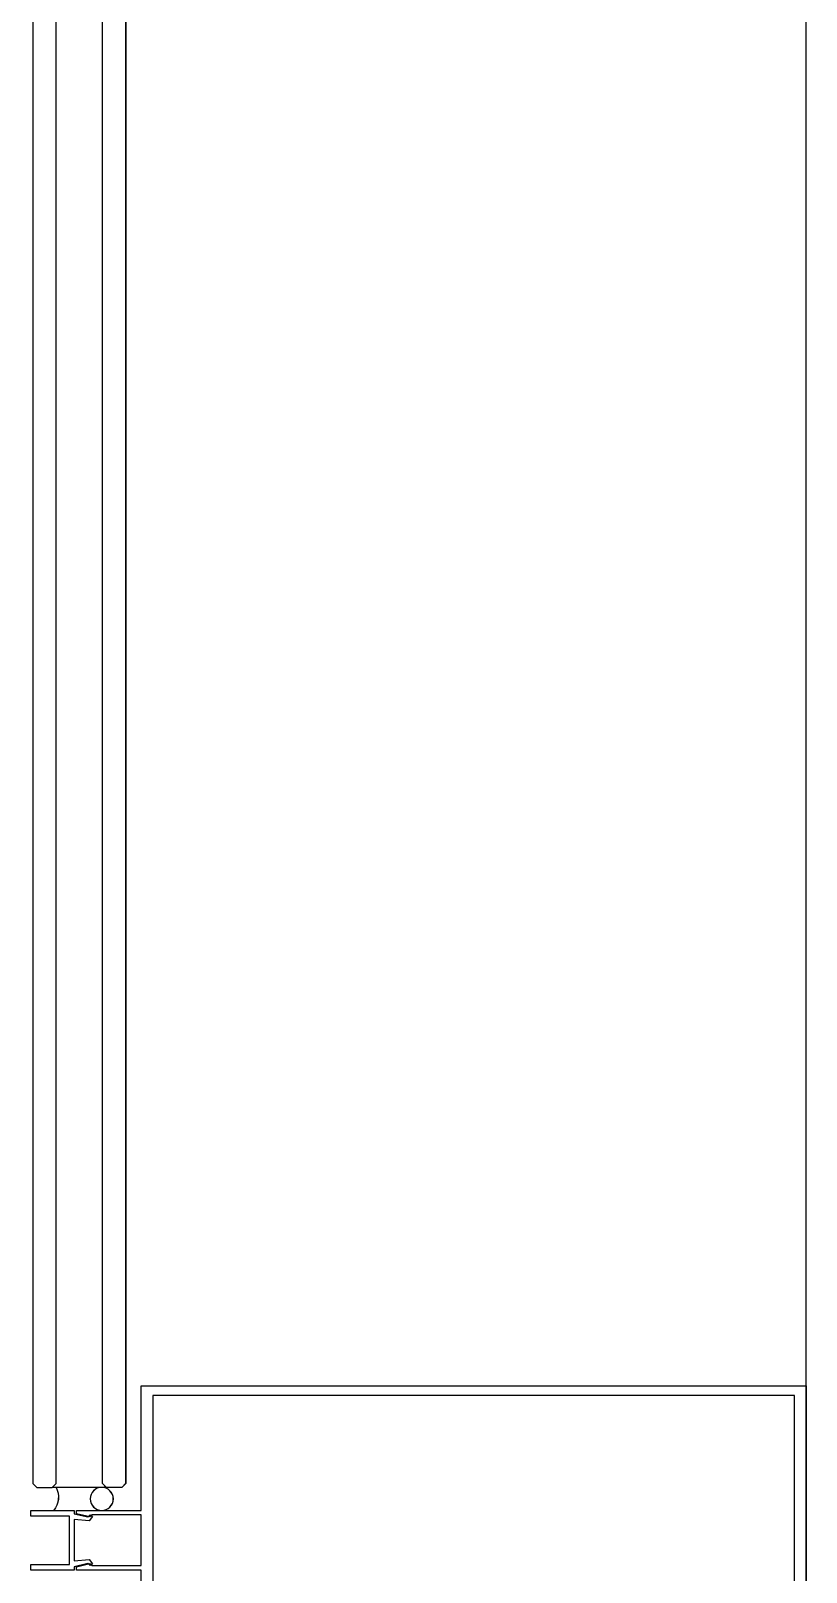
# Model space of a CAD drawing. Extents: x 1980812 to 2578970, y -669191 to 284498.
# Drawn here: x 2539437.8 to 2539638.4, y -292108.7 to -291709.7 of the extents above; entities that cross this region are included whole.
import ezdxf

# ---------------------------------------------------------------- set-up
doc = ezdxf.new("R2010")
doc.units = 0
doc.header["$LTSCALE"] = 1000
doc.header["$MEASUREMENT"] = 0
for name, color, linetype in [('A-SECT-MCUT', 1, 'Continuous'), ('A-SECT-MCUT-FINE', 137, 'Continuous'), ('WINDOW', 2, 'Continuous'), ('空线', 3, 'Continuous')]:
    doc.layers.add(name, color=color, linetype=linetype)

# ---------------------------------------------------------------- blocks, each defined once
blk = doc.blocks.new('11层节点')
at = {"layer": 'A-SECT-MCUT', "elevation": 0}
for points in [[(28230, 390), (28230, 350), (28365.61, 350), (28402, 350), (28402, 382.25), (28418.7, 382.25), (28418.7, 383.14), (28415.23, 383.97), (28414.67, 383.45), (28402, 383.45), (28402, 390), (28402, 396.55), (28414.67, 396.55), (28415.23, 396.03), (28418.7, 396.86), (28418.7, 397.75), (28402, 397.75), (28402, 430), (28365.61, 430), (28230, 430)], [(28399, 352.5), (28233, 352.5), (28233, 390), (28233, 427.5), (28399, 427.5)], [(28419.31, 384.66), (28415.46, 385), (28414.61, 383.88), (28415.18, 383.45), (28415.74, 383.97), (28419.31, 383.12), (28419.31, 382.25), (28430.51, 382.25), (28430.51, 383.75), (28420.51, 383.75), (28420.51, 396.25), (28430.51, 396.25), (28430.51, 397.75), (28419.31, 397.75), (28419.31, 396.88), (28415.74, 396.03), (28415.18, 396.55), (28414.61, 396.12), (28415.46, 395), (28419.31, 395.34)]]:
    blk.add_lwpolyline(points, close=True, dxfattribs=at)
at = {"layer": 'A-SECT-MCUT-FINE'}
blk.add_line((28411, 403.7, 0), (28425, 403.7, 0), dxfattribs=at)
blk.add_circle((28412.17, 400.72, 0), 2.98, dxfattribs=at)
blk.add_arc((28428.77, 401.18, 0), 5.39, 152.0817, 219.4318, dxfattribs=at)
at = {"layer": 'WINDOW'}
for p, q in [((28406, 1085.3, 0), (28406, 404.7, 0)), ((28412, 404.7, 0), (28412, 1085.3, 0)), ((28424, 404.7, 0), (28424, 1085.3, 0)), ((28430, 1085.3, 0), (28430, 404.7, 0)), ((28406, 404.7, 0), (28407, 403.7, 0)), ((28407, 403.7, 0), (28411, 403.7, 0)), ((28411, 403.7, 0), (28412, 404.7, 0)), ((28425, 403.7, 0), (28424, 404.7, 0)), ((28429, 403.7, 0), (28425, 403.7, 0)), ((28430, 404.7, 0), (28429, 403.7, 0))]:
    blk.add_line(p, q, dxfattribs=at)
blk = doc.blocks.new('A$C5E1875B1')
at = {"layer": 'A-SECT-MCUT', "elevation": 0}
for points in [[(28230, -3610), (28230, -3650), (28365.61, -3650), (28402, -3650), (28402, -3617.75), (28418.7, -3617.75), (28418.7, -3616.86), (28415.23, -3616.03), (28414.66, -3616.55), (28402, -3616.55), (28402, -3610), (28402, -3603.45), (28414.66, -3603.45), (28415.23, -3603.97), (28418.7, -3603.14), (28418.7, -3602.25), (28402, -3602.25), (28402, -3570), (28365.61, -3570), (28230, -3570)], [(28399, -3647.5), (28233, -3647.5), (28233, -3610), (28233, -3572.5), (28399, -3572.5)], [(28419.31, -3615.34), (28415.45, -3615), (28414.61, -3616.12), (28415.18, -3616.55), (28415.74, -3616.03), (28419.31, -3616.88), (28419.31, -3617.75), (28430.51, -3617.75), (28430.51, -3616.25), (28420.51, -3616.25), (28420.51, -3603.75), (28430.51, -3603.75), (28430.51, -3602.25), (28419.31, -3602.25), (28419.31, -3603.12), (28415.74, -3603.97), (28415.18, -3603.45), (28414.61, -3603.88), (28415.45, -3605), (28419.31, -3604.66)]]:
    blk.add_lwpolyline(points, close=True, dxfattribs=at)
at = {"layer": 'A-SECT-MCUT-FINE'}
for p, q in [((28230, -3650, 0), (28230, -2641.7, 0)), ((28411, -3596.3, 0), (28425, -3596.3, 0))]:
    blk.add_line(p, q, dxfattribs=at)
blk.add_circle((28412.17, -3599.28, 0), 2.98, dxfattribs=at)
blk.add_arc((28428.77, -3598.83, 0), 5.39, 152.0817, 219.4318, dxfattribs=at)
at = {"layer": 'WINDOW'}
for p, q in [((28406, -2914.7, 0), (28406, -3595.3, 0)), ((28412, -3595.3, 0), (28412, -2914.7, 0)), ((28424, -3595.3, 0), (28424, -2914.7, 0)), ((28430, -2914.7, 0), (28430, -3595.3, 0)), ((28406, -3595.3, 0), (28407, -3596.3, 0)), ((28407, -3596.3, 0), (28411, -3596.3, 0)), ((28411, -3596.3, 0), (28412, -3595.3, 0)), ((28425, -3596.3, 0), (28424, -3595.3, 0)), ((28429, -3596.3, 0), (28425, -3596.3, 0)), ((28430, -3595.3, 0), (28429, -3596.3, 0))]:
    blk.add_line(p, q, dxfattribs=at)

msp = doc.modelspace()

# ---------------------------------------------------------------- block references
at = {"layer": '空线', "xscale": -1, "rotation": 359.9999999999997}
for name, p in [('A$C5E1875B1', (2567868.36, -288490.42, 0)), ('11层节点', (2567868.37, -292490.42, 0))]:
    msp.add_blockref(name, p, dxfattribs=at)

doc.saveas('drawing.dxf')
